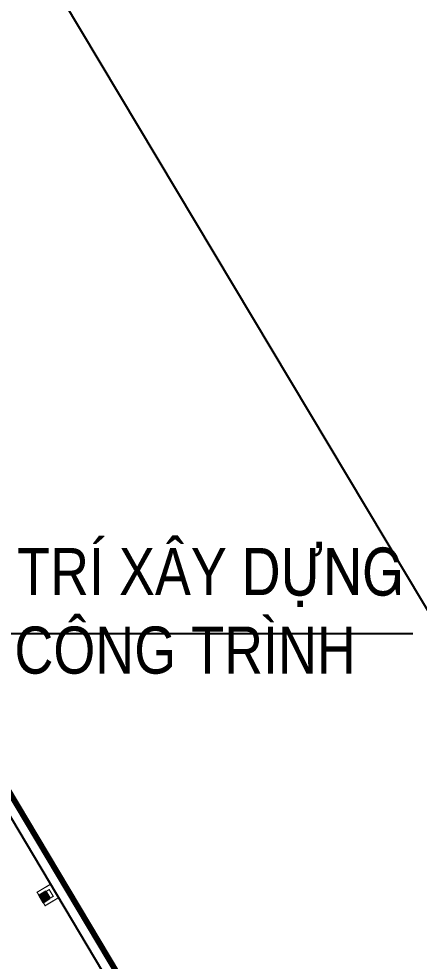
# Model space of a CAD drawing. Header units: millimetres. Extents: x 100 to 288, y -65 to 177.
# Drawn here: x 227.44 to 230, y 161.23 to 167.23 of the extents above; entities that cross this region are included whole.
import ezdxf

# ---------------------------------------------------------------- set-up
doc = ezdxf.new("R2010")
doc.units = ezdxf.units.MM
doc.header["$LTSCALE"] = 0.3
doc.header["$MEASUREMENT"] = 0
doc.linetypes.add('DASHDOTX2', pattern=[2, 1, -0.5, 0, -0.5])
for name, color, linetype in [('HATCH1', 8, 'CONTINUOUS'), ('LAYER1', 1, 'CONTINUOUS'), ('Layer2', 4, 'CONTINUOUS'), ('LAYER7', 7, 'CONTINUOUS')]:
    doc.layers.add(name, color=color, linetype=linetype)
doc.linetypes.add('FENCELINE2', pattern='A,0.25,-0.1,[132,ltypeshp.shx,S=0.1,R=0,X=-0.1,Y=0],-0.1,1', length=1.45)

# ---------------------------------------------------------------- blocks, each defined once
blk = doc.blocks.new('NXM')
at = {"layer": 'LAYER7', "ltscale": 5}
h = blk.add_hatch(color=256, dxfattribs=at)
h.paths.add_polyline_path([(-121870.77, 340593.96), (-121870.67, 340594.06), (-121870.87, 340594.06)])
h.paths.add_polyline_path([(-121870.77, 340593.96), (-121870.87, 340594.06), (-121870.87, 340593.86)])
h.paths.add_polyline_path([(-121870.67, 340593.86), (-121870.77, 340593.96), (-121870.87, 340593.86)])
h.paths.add_polyline_path([(-121870.67, 340593.86), (-121870.67, 340594.06), (-121870.77, 340593.96)])
h = blk.add_hatch(color=256, dxfattribs=at)
h.paths.add_polyline_path([(-121870.77, 340593.96), (-121870.67, 340594.06), (-121870.87, 340594.06)])
h.paths.add_polyline_path([(-121870.77, 340593.96), (-121870.87, 340594.06), (-121870.87, 340593.86)])
h.paths.add_polyline_path([(-121870.67, 340593.86), (-121870.77, 340593.96), (-121870.87, 340593.86)])
h.paths.add_polyline_path([(-121870.67, 340593.86), (-121870.67, 340594.06), (-121870.77, 340593.96)])
for p, q in [((-121870.87, 340594.06), (-121870.67, 340593.86)), ((-121870.67, 340594.06), (-121870.87, 340593.86)), ((-121870.87, 340594.06), (-121870.67, 340593.86)), ((-121870.67, 340594.06), (-121870.87, 340593.86)), ((-121877.97, 340593.66), (-121855.47, 340593.66)), ((-121877.97, 340593.36), (-121855.47, 340593.36))]:
    blk.add_line(p, q, dxfattribs=at)
at = {"layer": 'LAYER7', "ltscale": 5, "const_width": 0.03}
for points in [[(-121870.97, 340593.66), (-121870.57, 340593.66), (-121870.57, 340594.06), (-121870.97, 340594.06)], [(-121870.87, 340593.76), (-121870.67, 340593.76), (-121870.67, 340593.96), (-121870.87, 340593.96)]]:
    blk.add_lwpolyline(points, close=True, dxfattribs=at)
at = {"layer": 'LAYER7', "ltscale": 5}
blk.add_lwpolyline([(-121870.87, 340593.86), (-121870.67, 340593.86), (-121870.67, 340594.06), (-121870.87, 340594.06)], close=True, dxfattribs=at)
blk.add_lwpolyline([(-121870.87, 340593.86), (-121870.67, 340593.86), (-121870.67, 340594.06), (-121870.87, 340594.06)], close=True, dxfattribs=at)

msp = doc.modelspace()

# ---------------------------------------------------------------- linework, layer by layer
at = {"layer": 'HATCH1', "linetype": 'FENCELINE2'}
msp.add_lwpolyline([(239.94924, 165.5553), (236.5113, 163.53785), (231.72418, 160.66597), (222.62095, 175.88282)], dxfattribs=at)
at = {"layer": 'HATCH1', "ltscale": 5}
for points in [[(239.94924, 165.5417), (231.72418, 160.66597), (222.62095, 175.88282)], [(226.24084, 162.01694), (227.02658, 163.31922), (229.95526, 163.31922)]]:
    msp.add_lwpolyline(points, dxfattribs=at)
at = {"layer": 'Layer2', "linetype": 'DASHDOTX2', "lineweight": -2, "ltscale": 0.0001, "const_width": 0.0375, "flags": 128}
msp.add_lwpolyline([(226.61804, 158.95469), (223.73668, 163.78567), (225.77643, 165.00224), (228.65778, 160.17126)], close=True, dxfattribs=at)

# ---------------------------------------------------------------- block references
at = {"layer": 'Layer2', "linetype": 'DASHDOTX2', "lineweight": -2, "ltscale": 0.0001, "xscale": 0.2499999999990109, "yscale": 0.2500000000145519, "zscale": 0.25, "rotation": 120.8132059761627}
msp.add_blockref('NXM', (57749.8979, 69945.1031), dxfattribs=at)

# ---------------------------------------------------------------- texts
at = {"layer": 'LAYER1', "linetype": 'DASHDOTX2', "insert": (228.45565, 163.86311), "char_height": 0.3, "width": 4.5314814, "attachment_point": 2}
msp.add_mtext('{\\fVNI-Helve-Condense|b0|i0|c0|p2;VÒ TRÍ XAÂY DÖÏNG \\P COÂNG TRÌNH}', dxfattribs=at)

doc.saveas('drawing.dxf')
